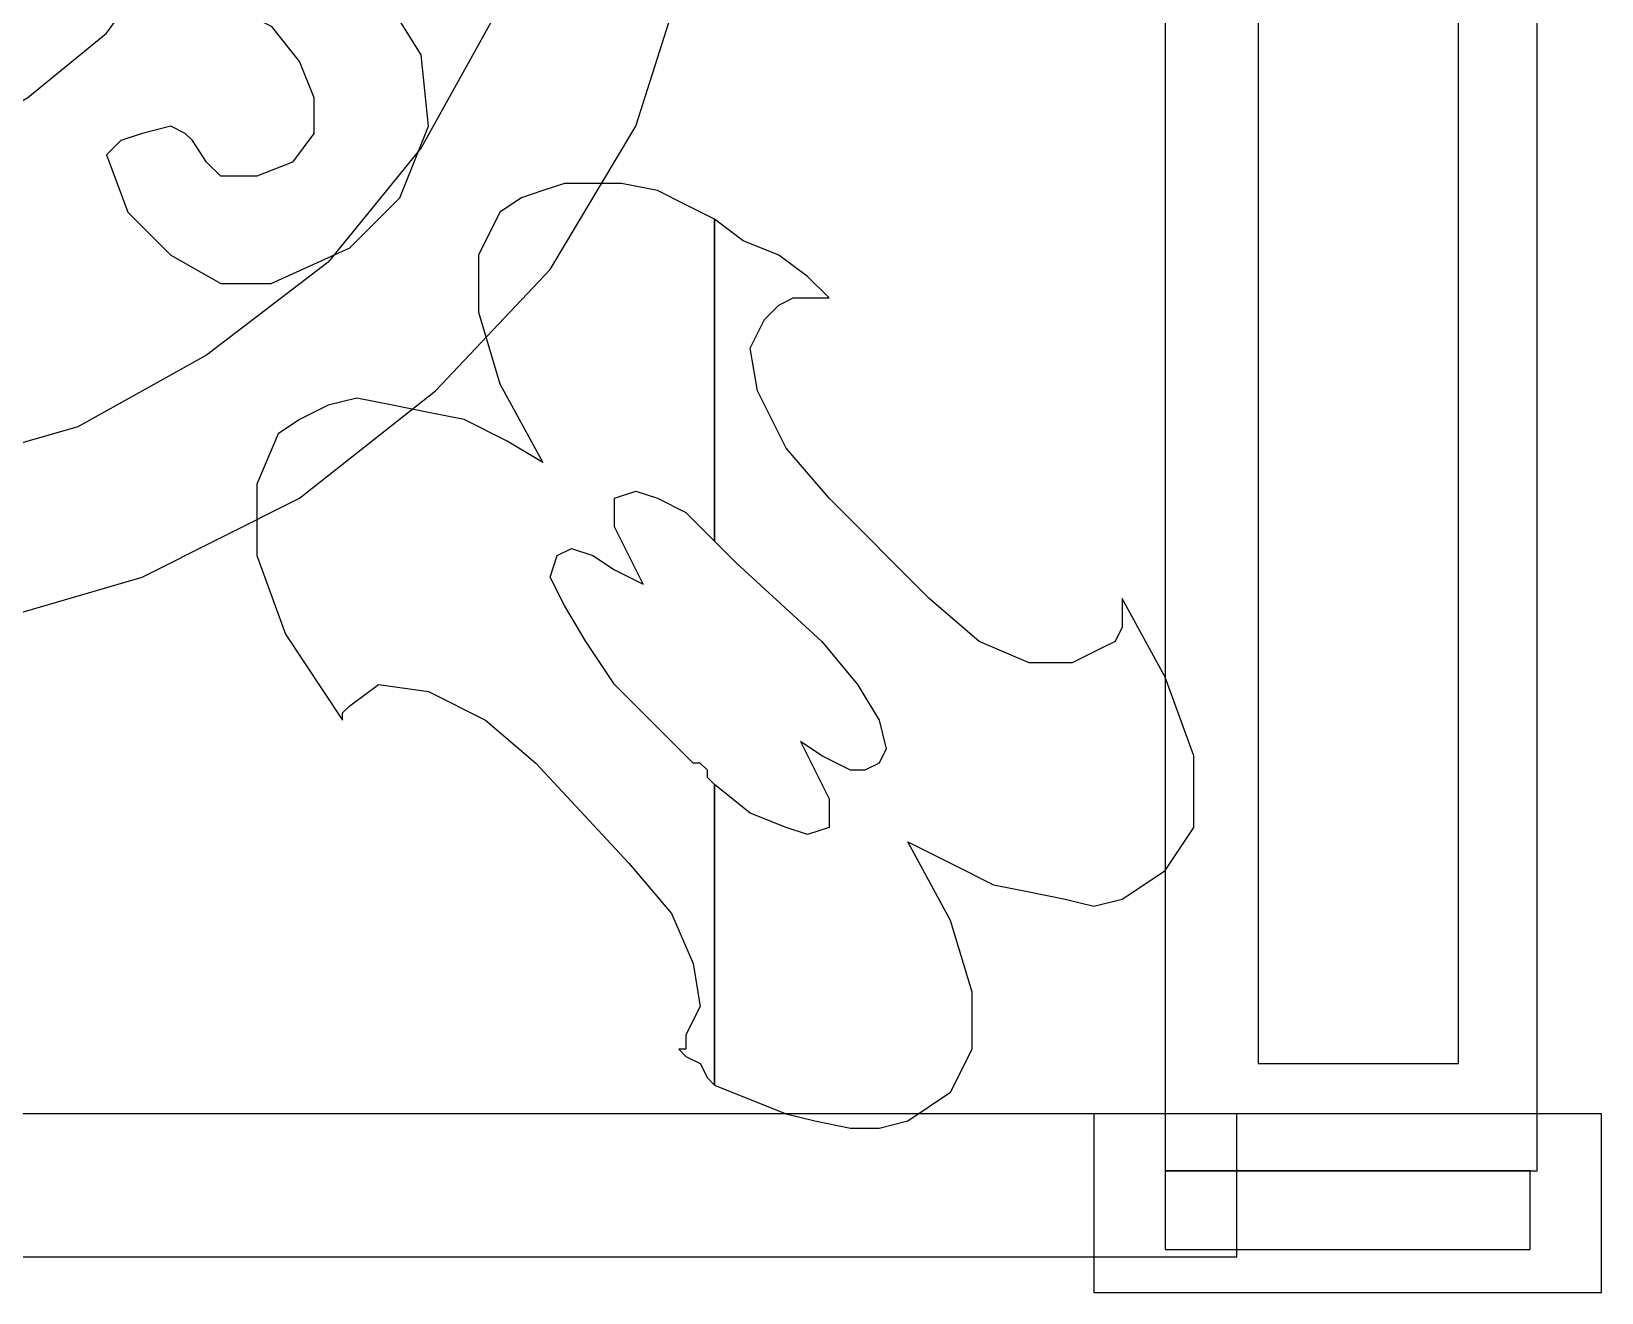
# Model space of a CAD drawing. Header units: centimetres. Extents: x -68 to 49, y -36 to 8.
# Drawn here: x 33.15 to 49.3, y -35.83 to -22.86 of the extents above; entities that cross this region are included whole.
import ezdxf

# ---------------------------------------------------------------- set-up
doc = ezdxf.new("R2010")
doc.units = ezdxf.units.CM
doc.header["$MEASUREMENT"] = 0
doc.layers.add('layer 1', color=7, linetype='Continuous')

msp = doc.modelspace()

# ---------------------------------------------------------------- linework, layer by layer
at = {"layer": 'layer 1', "color": 98}
for points, knots in [([(44.81139, 3.4612), (44.81139, 3.4612), (48.63791, 3.4612), (48.63791, 3.4612), (48.63791, 3.4612), (48.63791, 3.4612), (48.63791, -34.58325), (48.63791, -34.58325), (48.63791, -34.58325), (48.63791, -34.58325), (44.81139, -34.58325), (44.81139, -34.58325), (44.81139, -34.58325), (44.81139, -34.58325), (44.81139, 3.4612), (44.81139, 3.4612)], [0, 0, 0, 0, 0.25, 0.25, 0.25, 0.25, 0.5, 0.5, 0.5, 0.5, 0.75, 0.75, 0.75, 0.75, 1, 1, 1, 1]), ([(29.94683, -3.23521), (29.94683, -3.23521), (30.60911, -3.23521), (30.60911, -3.23521), (30.60911, -3.23521), (30.60911, -3.23521), (32.52237, -3.38239), (32.52237, -3.38239), (32.52237, -3.38239), (32.52237, -3.38239), (34.28846, -3.89749), (34.28846, -3.89749), (34.28846, -3.89749), (34.28846, -3.89749), (35.90737, -4.78054), (35.90737, -4.78054), (35.90737, -4.78054), (35.90737, -4.78054), (37.30552, -5.81076), (37.30552, -5.81076), (37.30552, -5.81076), (37.30552, -5.81076), (38.48291, -7.13532), (38.48291, -7.13532), (38.48291, -7.13532), (38.48291, -7.13532), (39.36596, -8.60706), (39.36596, -8.60706), (39.36596, -8.60706), (39.36596, -8.60706), (39.88107, -10.22597), (39.88107, -10.22597), (39.88107, -10.22597), (39.88107, -10.22597), (40.10183, -11.99206), (40.10183, -11.99206), (40.10183, -11.99206), (40.10183, -11.99206), (40.10183, -20.52814), (40.10183, -20.52814), (40.10183, -20.52814), (40.10183, -20.52814), (39.88107, -22.22064), (39.88107, -22.22064), (39.88107, -22.22064), (39.88107, -22.22064), (39.36596, -23.83956), (39.36596, -23.83956), (39.36596, -23.83956), (39.36596, -23.83956), (38.48291, -25.31129), (38.48291, -25.31129), (38.48291, -25.31129), (38.48291, -25.31129), (37.30552, -26.56227), (37.30552, -26.56227), (37.30552, -26.56227), (37.30552, -26.56227), (35.90737, -27.66608), (35.90737, -27.66608), (35.90737, -27.66608), (35.90737, -27.66608), (34.28846, -28.47553), (34.28846, -28.47553), (34.28846, -28.47553), (34.28846, -28.47553), (32.52237, -28.99064), (32.52237, -28.99064), (32.52237, -28.99064), (32.52237, -28.99064), (30.60911, -29.13781), (30.60911, -29.13781), (30.60911, -29.13781), (30.60911, -29.13781), (29.94683, -29.13781), (29.94683, -29.13781), (29.94683, -29.13781), (29.94683, -29.13781), (29.94683, -27.5189), (29.94683, -27.5189), (29.94683, -27.5189), (29.94683, -27.5189), (30.46194, -27.5189), (30.46194, -27.5189), (30.46194, -27.5189), (30.46194, -27.5189), (32.08085, -27.37173), (32.08085, -27.37173), (32.08085, -27.37173), (32.08085, -27.37173), (33.62618, -26.93021), (33.62618, -26.93021), (33.62618, -26.93021), (33.62618, -26.93021), (34.95074, -26.19434), (34.95074, -26.19434), (34.95074, -26.19434), (34.95074, -26.19434), (36.20172, -25.23771), (36.20172, -25.23771), (36.20172, -25.23771), (36.20172, -25.23771), (37.15835, -24.06032), (37.15835, -24.06032), (37.15835, -24.06032), (37.15835, -24.06032), (37.89422, -22.73575), (37.89422, -22.73575), (37.89422, -22.73575), (37.89422, -22.73575), (38.40933, -21.3376), (38.40933, -21.3376), (38.40933, -21.3376), (38.40933, -21.3376), (38.5565, -19.79227), (38.5565, -19.79227), (38.5565, -19.79227), (38.5565, -19.79227), (38.5565, -12.43358), (38.5565, -12.43358), (38.5565, -12.43358), (38.5565, -12.43358), (38.40933, -10.88825), (38.40933, -10.88825), (38.40933, -10.88825), (38.40933, -10.88825), (37.89422, -9.4901), (37.89422, -9.4901), (37.89422, -9.4901), (37.89422, -9.4901), (37.15835, -8.16554), (37.15835, -8.16554), (37.15835, -8.16554), (37.15835, -8.16554), (36.20172, -6.98815), (36.20172, -6.98815), (36.20172, -6.98815), (36.20172, -6.98815), (34.95074, -6.03152), (34.95074, -6.03152), (34.95074, -6.03152), (34.95074, -6.03152), (33.62618, -5.29565), (33.62618, -5.29565), (33.62618, -5.29565), (33.62618, -5.29565), (32.08085, -4.85413), (32.08085, -4.85413), (32.08085, -4.85413), (32.08085, -4.85413), (30.46194, -4.70695), (30.46194, -4.70695), (30.46194, -4.70695), (30.46194, -4.70695), (29.94683, -4.70695), (29.94683, -4.70695), (29.94683, -4.70695), (29.94683, -4.70695), (29.94683, -3.23521), (29.94683, -3.23521)], [0, 0, 0, 0, 0.025, 0.025, 0.025, 0.025, 0.05, 0.05, 0.05, 0.05, 0.075, 0.075, 0.075, 0.075, 0.1, 0.1, 0.1, 0.1, 0.125, 0.125, 0.125, 0.125, 0.15, 0.15, 0.15, 0.15, 0.175, 0.175, 0.175, 0.175, 0.2, 0.2, 0.2, 0.2, 0.225, 0.225, 0.225, 0.225, 0.25, 0.25, 0.25, 0.25, 0.275, 0.275, 0.275, 0.275, 0.3, 0.3, 0.3, 0.3, 0.325, 0.325, 0.325, 0.325, 0.35, 0.35, 0.35, 0.35, 0.375, 0.375, 0.375, 0.375, 0.4, 0.4, 0.4, 0.4, 0.425, 0.425, 0.425, 0.425, 0.45, 0.45, 0.45, 0.45, 0.475, 0.475, 0.475, 0.475, 0.5, 0.5, 0.5, 0.5, 0.525, 0.525, 0.525, 0.525, 0.55, 0.55, 0.55, 0.55, 0.575, 0.575, 0.575, 0.575, 0.6, 0.6, 0.6, 0.6, 0.625, 0.625, 0.625, 0.625, 0.65, 0.65, 0.65, 0.65, 0.675, 0.675, 0.675, 0.675, 0.7, 0.7, 0.7, 0.7, 0.725, 0.725, 0.725, 0.725, 0.75, 0.75, 0.75, 0.75, 0.775, 0.775, 0.775, 0.775, 0.8, 0.8, 0.8, 0.8, 0.825, 0.825, 0.825, 0.825, 0.85, 0.85, 0.85, 0.85, 0.875, 0.875, 0.875, 0.875, 0.9, 0.9, 0.9, 0.9, 0.925, 0.925, 0.925, 0.925, 0.95, 0.95, 0.95, 0.95, 0.975, 0.975, 0.975, 0.975, 1, 1, 1, 1]), ([(29.94683, -7.7976), (29.94683, -7.7976), (30.16759, -7.7976), (30.16759, -7.7976), (30.16759, -7.7976), (30.16759, -7.7976), (31.27139, -7.94478), (31.27139, -7.94478), (31.27139, -7.94478), (31.27139, -7.94478), (32.22802, -8.23912), (32.22802, -8.23912), (32.22802, -8.23912), (32.22802, -8.23912), (33.11107, -8.75423), (33.11107, -8.75423), (33.11107, -8.75423), (33.11107, -8.75423), (33.92052, -9.41652), (33.92052, -9.41652), (33.92052, -9.41652), (33.92052, -9.41652), (34.50922, -10.22597), (34.50922, -10.22597), (34.50922, -10.22597), (34.50922, -10.22597), (35.02433, -11.1826), (35.02433, -11.1826), (35.02433, -11.1826), (35.02433, -11.1826), (35.31867, -12.21282), (35.31867, -12.21282), (35.31867, -12.21282), (35.31867, -12.21282), (35.39226, -13.31662), (35.39226, -13.31662), (35.39226, -13.31662), (35.39226, -13.31662), (35.39226, -18.90923), (35.39226, -18.90923), (35.39226, -18.90923), (35.39226, -18.90923), (35.31867, -20.01303), (35.31867, -20.01303), (35.31867, -20.01303), (35.31867, -20.01303), (35.02433, -21.11684), (35.02433, -21.11684), (35.02433, -21.11684), (35.02433, -21.11684), (34.50922, -22.07347), (34.50922, -22.07347), (34.50922, -22.07347), (34.50922, -22.07347), (33.92052, -22.88293), (33.92052, -22.88293), (33.92052, -22.88293), (33.92052, -22.88293), (33.11107, -23.54521), (33.11107, -23.54521), (33.11107, -23.54521), (33.11107, -23.54521), (32.22802, -24.06032), (32.22802, -24.06032), (32.22802, -24.06032), (32.22802, -24.06032), (31.27139, -24.35466), (31.27139, -24.35466), (31.27139, -24.35466), (31.27139, -24.35466), (30.16759, -24.50184), (30.16759, -24.50184), (30.16759, -24.50184), (30.16759, -24.50184), (29.94683, -24.50184), (29.94683, -24.50184), (29.94683, -24.50184), (29.94683, -24.50184), (29.94683, -22.88293), (29.94683, -22.88293), (29.94683, -22.88293), (29.94683, -22.88293), (30.16759, -22.88293), (30.16759, -22.88293), (30.16759, -22.88293), (30.16759, -22.88293), (30.97705, -22.80934), (30.97705, -22.80934), (30.97705, -22.80934), (30.97705, -22.80934), (31.71291, -22.51499), (31.71291, -22.51499), (31.71291, -22.51499), (31.71291, -22.51499), (32.3752, -22.07347), (32.3752, -22.07347), (32.3752, -22.07347), (32.3752, -22.07347), (32.89031, -21.55836), (32.89031, -21.55836), (32.89031, -21.55836), (32.89031, -21.55836), (33.33183, -20.89608), (33.33183, -20.89608), (33.33183, -20.89608), (33.33183, -20.89608), (33.69976, -20.08662), (33.69976, -20.08662), (33.69976, -20.08662), (33.69976, -20.08662), (33.92052, -19.20358), (33.92052, -19.20358), (33.92052, -19.20358), (33.92052, -19.20358), (33.99411, -18.32053), (33.99411, -18.32053), (33.99411, -18.32053), (33.99411, -18.32053), (33.99411, -13.90532), (33.99411, -13.90532), (33.99411, -13.90532), (33.99411, -13.90532), (33.92052, -13.02228), (33.92052, -13.02228), (33.92052, -13.02228), (33.92052, -13.02228), (33.69976, -12.13923), (33.69976, -12.13923), (33.69976, -12.13923), (33.69976, -12.13923), (33.33183, -11.32978), (33.33183, -11.32978), (33.33183, -11.32978), (33.33183, -11.32978), (32.89031, -10.66749), (32.89031, -10.66749), (32.89031, -10.66749), (32.89031, -10.66749), (32.3752, -10.0788), (32.3752, -10.0788), (32.3752, -10.0788), (32.3752, -10.0788), (31.71291, -9.63728), (31.71291, -9.63728), (31.71291, -9.63728), (31.71291, -9.63728), (30.97705, -9.34293), (30.97705, -9.34293), (30.97705, -9.34293), (30.97705, -9.34293), (30.16759, -9.26934), (30.16759, -9.26934), (30.16759, -9.26934), (30.16759, -9.26934), (29.94683, -9.26934), (29.94683, -9.26934), (29.94683, -9.26934), (29.94683, -9.26934), (29.94683, -7.7976), (29.94683, -7.7976)], [0, 0, 0, 0, 0.025, 0.025, 0.025, 0.025, 0.05, 0.05, 0.05, 0.05, 0.075, 0.075, 0.075, 0.075, 0.1, 0.1, 0.1, 0.1, 0.125, 0.125, 0.125, 0.125, 0.15, 0.15, 0.15, 0.15, 0.175, 0.175, 0.175, 0.175, 0.2, 0.2, 0.2, 0.2, 0.225, 0.225, 0.225, 0.225, 0.25, 0.25, 0.25, 0.25, 0.275, 0.275, 0.275, 0.275, 0.3, 0.3, 0.3, 0.3, 0.325, 0.325, 0.325, 0.325, 0.35, 0.35, 0.35, 0.35, 0.375, 0.375, 0.375, 0.375, 0.4, 0.4, 0.4, 0.4, 0.425, 0.425, 0.425, 0.425, 0.45, 0.45, 0.45, 0.45, 0.475, 0.475, 0.475, 0.475, 0.5, 0.5, 0.5, 0.5, 0.525, 0.525, 0.525, 0.525, 0.55, 0.55, 0.55, 0.55, 0.575, 0.575, 0.575, 0.575, 0.6, 0.6, 0.6, 0.6, 0.625, 0.625, 0.625, 0.625, 0.65, 0.65, 0.65, 0.65, 0.675, 0.675, 0.675, 0.675, 0.7, 0.7, 0.7, 0.7, 0.725, 0.725, 0.725, 0.725, 0.75, 0.75, 0.75, 0.75, 0.775, 0.775, 0.775, 0.775, 0.8, 0.8, 0.8, 0.8, 0.825, 0.825, 0.825, 0.825, 0.85, 0.85, 0.85, 0.85, 0.875, 0.875, 0.875, 0.875, 0.9, 0.9, 0.9, 0.9, 0.925, 0.925, 0.925, 0.925, 0.95, 0.95, 0.95, 0.95, 0.975, 0.975, 0.975, 0.975, 1, 1, 1, 1]), ([(37.15835, -23.10369), (37.15835, -23.10369), (37.23194, -23.83956), (37.23194, -23.83956), (37.23194, -23.83956), (37.23194, -23.83956), (36.93759, -24.57542), (36.93759, -24.57542), (36.93759, -24.57542), (36.93759, -24.57542), (36.42248, -25.09053), (36.42248, -25.09053), (36.42248, -25.09053), (36.42248, -25.09053), (35.61302, -25.45847), (35.61302, -25.45847), (35.61302, -25.45847), (35.61302, -25.45847), (35.09791, -25.45847), (35.09791, -25.45847), (35.09791, -25.45847), (35.09791, -25.45847), (34.58281, -25.16412), (34.58281, -25.16412), (34.58281, -25.16412), (34.58281, -25.16412), (34.14128, -24.7226), (34.14128, -24.7226), (34.14128, -24.7226), (34.14128, -24.7226), (33.92052, -24.1339), (33.92052, -24.1339), (33.92052, -24.1339), (33.92052, -24.1339), (34.0677, -23.98673), (34.0677, -23.98673), (34.0677, -23.98673), (34.0677, -23.98673), (34.28846, -23.91314), (34.28846, -23.91314), (34.28846, -23.91314), (34.28846, -23.91314), (34.58281, -23.83956), (34.58281, -23.83956), (34.58281, -23.83956), (34.58281, -23.83956), (34.72998, -23.91314), (34.72998, -23.91314), (34.72998, -23.91314), (34.72998, -23.91314), (34.80357, -23.98673), (34.80357, -23.98673), (34.80357, -23.98673), (34.80357, -23.98673), (34.95074, -24.20749), (34.95074, -24.20749), (34.95074, -24.20749), (34.95074, -24.20749), (35.09791, -24.35466), (35.09791, -24.35466), (35.09791, -24.35466), (35.09791, -24.35466), (35.46585, -24.35466), (35.46585, -24.35466), (35.46585, -24.35466), (35.46585, -24.35466), (35.83378, -24.20749), (35.83378, -24.20749), (35.83378, -24.20749), (35.83378, -24.20749), (36.05454, -23.91314), (36.05454, -23.91314), (36.05454, -23.91314), (36.05454, -23.91314), (36.05454, -23.54521), (36.05454, -23.54521), (36.05454, -23.54521), (36.05454, -23.54521), (35.90737, -23.17727), (35.90737, -23.17727), (35.90737, -23.17727), (35.90737, -23.17727), (35.61302, -22.80934), (35.61302, -22.80934), (35.61302, -22.80934), (35.61302, -22.80934), (35.1715, -22.58858), (35.1715, -22.58858), (35.1715, -22.58858), (35.1715, -22.58858), (34.58281, -22.51499), (34.58281, -22.51499), (34.58281, -22.51499), (34.58281, -22.51499), (33.92052, -22.73575), (33.92052, -22.73575), (33.92052, -22.73575), (33.92052, -22.73575), (33.40541, -21.48477), (33.40541, -21.48477), (33.40541, -21.48477), (33.40541, -21.48477), (33.99411, -21.48477), (33.99411, -21.48477), (33.99411, -21.48477), (33.99411, -21.48477), (34.58281, -21.41119), (34.58281, -21.41119), (34.58281, -21.41119), (34.58281, -21.41119), (35.09791, -21.48477), (35.09791, -21.48477), (35.09791, -21.48477), (35.09791, -21.48477), (35.53944, -21.55836), (35.53944, -21.55836), (35.53944, -21.55836), (35.53944, -21.55836), (35.98096, -21.70553), (35.98096, -21.70553), (35.98096, -21.70553), (35.98096, -21.70553), (36.34889, -21.99988), (36.34889, -21.99988), (36.34889, -21.99988), (36.34889, -21.99988), (36.79041, -22.51499), (36.79041, -22.51499), (36.79041, -22.51499), (36.79041, -22.51499), (37.15835, -23.10369), (37.15835, -23.10369)], [0, 0, 0, 0, 0.03030303, 0.03030303, 0.03030303, 0.03030303, 0.06060606, 0.06060606, 0.06060606, 0.06060606, 0.09090909, 0.09090909, 0.09090909, 0.09090909, 0.12121212, 0.12121212, 0.12121212, 0.12121212, 0.15151515, 0.15151515, 0.15151515, 0.15151515, 0.18181818, 0.18181818, 0.18181818, 0.18181818, 0.21212121, 0.21212121, 0.21212121, 0.21212121, 0.24242424, 0.24242424, 0.24242424, 0.24242424, 0.27272727, 0.27272727, 0.27272727, 0.27272727, 0.3030303, 0.3030303, 0.3030303, 0.3030303, 0.33333333, 0.33333333, 0.33333333, 0.33333333, 0.36363636, 0.36363636, 0.36363636, 0.36363636, 0.39393939, 0.39393939, 0.39393939, 0.39393939, 0.42424242, 0.42424242, 0.42424242, 0.42424242, 0.45454545, 0.45454545, 0.45454545, 0.45454545, 0.48484848, 0.48484848, 0.48484848, 0.48484848, 0.51515152, 0.51515152, 0.51515152, 0.51515152, 0.54545455, 0.54545455, 0.54545455, 0.54545455, 0.57575758, 0.57575758, 0.57575758, 0.57575758, 0.60606061, 0.60606061, 0.60606061, 0.60606061, 0.63636364, 0.63636364, 0.63636364, 0.63636364, 0.66666667, 0.66666667, 0.66666667, 0.66666667, 0.6969697, 0.6969697, 0.6969697, 0.6969697, 0.72727273, 0.72727273, 0.72727273, 0.72727273, 0.75757576, 0.75757576, 0.75757576, 0.75757576, 0.78787879, 0.78787879, 0.78787879, 0.78787879, 0.81818182, 0.81818182, 0.81818182, 0.81818182, 0.84848485, 0.84848485, 0.84848485, 0.84848485, 0.87878788, 0.87878788, 0.87878788, 0.87878788, 0.90909091, 0.90909091, 0.90909091, 0.90909091, 0.93939394, 0.93939394, 0.93939394, 0.93939394, 0.96969697, 0.96969697, 0.96969697, 0.96969697, 1, 1, 1, 1]), ([(36.34889, -29.94727), (36.34889, -29.94727), (35.7602, -29.06423), (35.7602, -29.06423), (35.7602, -29.06423), (35.7602, -29.06423), (35.46585, -28.25477), (35.46585, -28.25477), (35.46585, -28.25477), (35.46585, -28.25477), (35.46585, -27.5189), (35.46585, -27.5189), (35.46585, -27.5189), (35.46585, -27.5189), (35.68661, -27.00379), (35.68661, -27.00379), (35.68661, -27.00379), (35.68661, -27.00379), (35.68661, -27.00379), (35.68661, -27.00379), (35.68661, -27.00379), (35.68661, -27.00379), (35.90737, -26.85662), (35.90737, -26.85662), (35.90737, -26.85662), (35.90737, -26.85662), (36.20172, -26.70945), (36.20172, -26.70945), (36.20172, -26.70945), (36.20172, -26.70945), (36.49607, -26.63586), (36.49607, -26.63586), (36.49607, -26.63586), (36.49607, -26.63586), (36.864, -26.70945), (36.864, -26.70945), (36.864, -26.70945), (36.864, -26.70945), (37.23194, -26.78303), (37.23194, -26.78303), (37.23194, -26.78303), (37.23194, -26.78303), (37.59987, -26.85662), (37.59987, -26.85662), (37.59987, -26.85662), (37.59987, -26.85662), (38.04139, -27.07738), (38.04139, -27.07738), (38.04139, -27.07738), (38.04139, -27.07738), (38.40933, -27.29814), (38.40933, -27.29814), (38.40933, -27.29814), (38.40933, -27.29814), (37.9678, -26.48869), (37.9678, -26.48869), (37.9678, -26.48869), (37.9678, -26.48869), (37.74704, -25.75282), (37.74704, -25.75282), (37.74704, -25.75282), (37.74704, -25.75282), (37.74704, -25.16412), (37.74704, -25.16412), (37.74704, -25.16412), (37.74704, -25.16412), (37.9678, -24.7226), (37.9678, -24.7226), (37.9678, -24.7226), (37.9678, -24.7226), (37.9678, -24.7226), (37.9678, -24.7226), (37.9678, -24.7226), (37.9678, -24.7226), (38.18857, -24.57542), (38.18857, -24.57542), (38.18857, -24.57542), (38.18857, -24.57542), (38.40933, -24.50184), (38.40933, -24.50184), (38.40933, -24.50184), (38.40933, -24.50184), (38.63009, -24.42825), (38.63009, -24.42825), (38.63009, -24.42825), (38.63009, -24.42825), (38.92443, -24.42825), (38.92443, -24.42825), (38.92443, -24.42825), (38.92443, -24.42825), (39.21878, -24.42825), (39.21878, -24.42825), (39.21878, -24.42825), (39.21878, -24.42825), (39.58672, -24.50184), (39.58672, -24.50184), (39.58672, -24.50184), (39.58672, -24.50184), (39.88107, -24.64901), (39.88107, -24.64901), (39.88107, -24.64901), (39.88107, -24.64901), (40.17541, -24.79619), (40.17541, -24.79619), (40.17541, -24.79619), (40.17541, -24.79619), (40.17541, -28.1076), (40.17541, -28.1076), (40.17541, -28.1076), (40.17541, -28.1076), (39.88107, -27.81325), (39.88107, -27.81325), (39.88107, -27.81325), (39.88107, -27.81325), (39.58672, -27.66608), (39.58672, -27.66608), (39.58672, -27.66608), (39.58672, -27.66608), (39.36596, -27.59249), (39.36596, -27.59249), (39.36596, -27.59249), (39.36596, -27.59249), (39.1452, -27.66608), (39.1452, -27.66608), (39.1452, -27.66608), (39.1452, -27.66608), (39.1452, -27.66608), (39.1452, -27.66608), (39.1452, -27.66608), (39.1452, -27.66608), (39.1452, -27.73966), (39.1452, -27.73966), (39.1452, -27.73966), (39.1452, -27.73966), (39.1452, -27.96042), (39.1452, -27.96042), (39.1452, -27.96042), (39.1452, -27.96042), (39.29237, -28.25477), (39.29237, -28.25477), (39.29237, -28.25477), (39.29237, -28.25477), (39.43954, -28.54912), (39.43954, -28.54912), (39.43954, -28.54912), (39.43954, -28.54912), (39.1452, -28.40195), (39.1452, -28.40195), (39.1452, -28.40195), (39.1452, -28.40195), (38.92443, -28.25477), (38.92443, -28.25477), (38.92443, -28.25477), (38.92443, -28.25477), (38.70367, -28.18118), (38.70367, -28.18118), (38.70367, -28.18118), (38.70367, -28.18118), (38.5565, -28.25477), (38.5565, -28.25477), (38.5565, -28.25477), (38.5565, -28.25477), (38.5565, -28.25477), (38.5565, -28.25477), (38.5565, -28.25477), (38.5565, -28.25477), (38.48291, -28.47553), (38.48291, -28.47553), (38.48291, -28.47553), (38.48291, -28.47553), (38.63009, -28.76988), (38.63009, -28.76988), (38.63009, -28.76988), (38.63009, -28.76988), (38.85085, -29.13781), (38.85085, -29.13781), (38.85085, -29.13781), (38.85085, -29.13781), (39.1452, -29.57934), (39.1452, -29.57934), (39.1452, -29.57934), (39.1452, -29.57934), (39.95465, -30.38879), (39.95465, -30.38879), (39.95465, -30.38879), (39.95465, -30.38879), (40.02824, -30.38879), (40.02824, -30.38879), (40.02824, -30.38879), (40.02824, -30.38879), (40.10183, -30.46238), (40.10183, -30.46238), (40.10183, -30.46238), (40.10183, -30.46238), (40.10183, -30.53597), (40.10183, -30.53597), (40.10183, -30.53597), (40.10183, -30.53597), (40.17541, -30.60955), (40.17541, -30.60955), (40.17541, -30.60955), (40.17541, -30.60955), (40.17541, -33.70021), (40.17541, -33.70021), (40.17541, -33.70021), (40.17541, -33.70021), (40.10183, -33.62662), (40.10183, -33.62662), (40.10183, -33.62662), (40.10183, -33.62662), (40.02824, -33.47944), (40.02824, -33.47944), (40.02824, -33.47944), (40.02824, -33.47944), (39.88107, -33.40586), (39.88107, -33.40586), (39.88107, -33.40586), (39.88107, -33.40586), (39.80748, -33.33227), (39.80748, -33.33227), (39.80748, -33.33227), (39.80748, -33.33227), (39.80748, -33.33227), (39.80748, -33.33227), (39.80748, -33.33227), (39.80748, -33.33227), (39.88107, -33.33227), (39.88107, -33.33227), (39.88107, -33.33227), (39.88107, -33.33227), (39.88107, -33.25868), (39.88107, -33.25868), (39.88107, -33.25868), (39.88107, -33.25868), (39.88107, -33.1851), (39.88107, -33.1851), (39.88107, -33.1851), (39.88107, -33.1851), (39.88107, -33.1851), (39.88107, -33.1851), (39.88107, -33.1851), (39.88107, -33.1851), (40.02824, -32.89075), (40.02824, -32.89075), (40.02824, -32.89075), (40.02824, -32.89075), (39.95465, -32.44923), (39.95465, -32.44923), (39.95465, -32.44923), (39.95465, -32.44923), (39.73389, -31.93412), (39.73389, -31.93412), (39.73389, -31.93412), (39.73389, -31.93412), (39.29237, -31.41901), (39.29237, -31.41901), (39.29237, -31.41901), (39.29237, -31.41901), (38.33574, -30.38879), (38.33574, -30.38879), (38.33574, -30.38879), (38.33574, -30.38879), (37.82063, -29.94727), (37.82063, -29.94727), (37.82063, -29.94727), (37.82063, -29.94727), (37.23194, -29.65292), (37.23194, -29.65292), (37.23194, -29.65292), (37.23194, -29.65292), (36.71683, -29.57934), (36.71683, -29.57934), (36.71683, -29.57934), (36.71683, -29.57934), (36.42248, -29.8001), (36.42248, -29.8001), (36.42248, -29.8001), (36.42248, -29.8001), (36.42248, -29.8001), (36.42248, -29.8001), (36.42248, -29.8001), (36.42248, -29.8001), (36.42248, -29.8001), (36.42248, -29.8001), (36.42248, -29.8001), (36.42248, -29.8001), (36.42248, -29.8001), (36.42248, -29.8001), (36.42248, -29.8001), (36.42248, -29.8001), (36.34889, -29.87368), (36.34889, -29.87368), (36.34889, -29.87368), (36.34889, -29.87368), (36.34889, -29.94727), (36.34889, -29.94727)], [0, 0, 0, 0, 0.01351351, 0.01351351, 0.01351351, 0.01351351, 0.02702703, 0.02702703, 0.02702703, 0.02702703, 0.04054054, 0.04054054, 0.04054054, 0.04054054, 0.05405405, 0.05405405, 0.05405405, 0.05405405, 0.06756757, 0.06756757, 0.06756757, 0.06756757, 0.08108108, 0.08108108, 0.08108108, 0.08108108, 0.09459459, 0.09459459, 0.09459459, 0.09459459, 0.10810811, 0.10810811, 0.10810811, 0.10810811, 0.12162162, 0.12162162, 0.12162162, 0.12162162, 0.13513514, 0.13513514, 0.13513514, 0.13513514, 0.14864865, 0.14864865, 0.14864865, 0.14864865, 0.16216216, 0.16216216, 0.16216216, 0.16216216, 0.17567568, 0.17567568, 0.17567568, 0.17567568, 0.18918919, 0.18918919, 0.18918919, 0.18918919, 0.2027027, 0.2027027, 0.2027027, 0.2027027, 0.21621622, 0.21621622, 0.21621622, 0.21621622, 0.22972973, 0.22972973, 0.22972973, 0.22972973, 0.24324324, 0.24324324, 0.24324324, 0.24324324, 0.25675676, 0.25675676, 0.25675676, 0.25675676, 0.27027027, 0.27027027, 0.27027027, 0.27027027, 0.28378378, 0.28378378, 0.28378378, 0.28378378, 0.2972973, 0.2972973, 0.2972973, 0.2972973, 0.31081081, 0.31081081, 0.31081081, 0.31081081, 0.32432432, 0.32432432, 0.32432432, 0.32432432, 0.33783784, 0.33783784, 0.33783784, 0.33783784, 0.35135135, 0.35135135, 0.35135135, 0.35135135, 0.36486486, 0.36486486, 0.36486486, 0.36486486, 0.37837838, 0.37837838, 0.37837838, 0.37837838, 0.39189189, 0.39189189, 0.39189189, 0.39189189, 0.40540541, 0.40540541, 0.40540541, 0.40540541, 0.41891892, 0.41891892, 0.41891892, 0.41891892, 0.43243243, 0.43243243, 0.43243243, 0.43243243, 0.44594595, 0.44594595, 0.44594595, 0.44594595, 0.45945946, 0.45945946, 0.45945946, 0.45945946, 0.47297297, 0.47297297, 0.47297297, 0.47297297, 0.48648649, 0.48648649, 0.48648649, 0.48648649, 0.5, 0.5, 0.5, 0.5, 0.51351351, 0.51351351, 0.51351351, 0.51351351, 0.52702703, 0.52702703, 0.52702703, 0.52702703, 0.54054054, 0.54054054, 0.54054054, 0.54054054, 0.55405405, 0.55405405, 0.55405405, 0.55405405, 0.56756757, 0.56756757, 0.56756757, 0.56756757, 0.58108108, 0.58108108, 0.58108108, 0.58108108, 0.59459459, 0.59459459, 0.59459459, 0.59459459, 0.60810811, 0.60810811, 0.60810811, 0.60810811, 0.62162162, 0.62162162, 0.62162162, 0.62162162, 0.63513514, 0.63513514, 0.63513514, 0.63513514, 0.64864865, 0.64864865, 0.64864865, 0.64864865, 0.66216216, 0.66216216, 0.66216216, 0.66216216, 0.67567568, 0.67567568, 0.67567568, 0.67567568, 0.68918919, 0.68918919, 0.68918919, 0.68918919, 0.7027027, 0.7027027, 0.7027027, 0.7027027, 0.71621622, 0.71621622, 0.71621622, 0.71621622, 0.72972973, 0.72972973, 0.72972973, 0.72972973, 0.74324324, 0.74324324, 0.74324324, 0.74324324, 0.75675676, 0.75675676, 0.75675676, 0.75675676, 0.77027027, 0.77027027, 0.77027027, 0.77027027, 0.78378378, 0.78378378, 0.78378378, 0.78378378, 0.7972973, 0.7972973, 0.7972973, 0.7972973, 0.81081081, 0.81081081, 0.81081081, 0.81081081, 0.82432432, 0.82432432, 0.82432432, 0.82432432, 0.83783784, 0.83783784, 0.83783784, 0.83783784, 0.85135135, 0.85135135, 0.85135135, 0.85135135, 0.86486486, 0.86486486, 0.86486486, 0.86486486, 0.87837838, 0.87837838, 0.87837838, 0.87837838, 0.89189189, 0.89189189, 0.89189189, 0.89189189, 0.90540541, 0.90540541, 0.90540541, 0.90540541, 0.91891892, 0.91891892, 0.91891892, 0.91891892, 0.93243243, 0.93243243, 0.93243243, 0.93243243, 0.94594595, 0.94594595, 0.94594595, 0.94594595, 0.95945946, 0.95945946, 0.95945946, 0.95945946, 0.97297297, 0.97297297, 0.97297297, 0.97297297, 0.98648649, 0.98648649, 0.98648649, 0.98648649, 1, 1, 1, 1]), ([(40.17541, -24.79619), (40.17541, -24.79619), (40.46976, -25.01695), (40.46976, -25.01695), (40.46976, -25.01695), (40.46976, -25.01695), (40.8377, -25.16412), (40.8377, -25.16412), (40.8377, -25.16412), (40.8377, -25.16412), (41.13204, -25.38488), (41.13204, -25.38488), (41.13204, -25.38488), (41.13204, -25.38488), (41.3528, -25.60564), (41.3528, -25.60564), (41.3528, -25.60564), (41.3528, -25.60564), (41.20563, -25.60564), (41.20563, -25.60564), (41.20563, -25.60564), (41.20563, -25.60564), (40.98487, -25.60564), (40.98487, -25.60564), (40.98487, -25.60564), (40.98487, -25.60564), (40.8377, -25.67923), (40.8377, -25.67923), (40.8377, -25.67923), (40.8377, -25.67923), (40.69052, -25.8264), (40.69052, -25.8264), (40.69052, -25.8264), (40.69052, -25.8264), (40.69052, -25.8264), (40.69052, -25.8264), (40.69052, -25.8264), (40.69052, -25.8264), (40.54335, -26.12075), (40.54335, -26.12075), (40.54335, -26.12075), (40.54335, -26.12075), (40.61693, -26.56227), (40.61693, -26.56227), (40.61693, -26.56227), (40.61693, -26.56227), (40.91128, -27.15097), (40.91128, -27.15097), (40.91128, -27.15097), (40.91128, -27.15097), (41.3528, -27.66608), (41.3528, -27.66608), (41.3528, -27.66608), (41.3528, -27.66608), (42.38302, -28.69629), (42.38302, -28.69629), (42.38302, -28.69629), (42.38302, -28.69629), (42.89813, -29.13781), (42.89813, -29.13781), (42.89813, -29.13781), (42.89813, -29.13781), (43.41324, -29.35858), (43.41324, -29.35858), (43.41324, -29.35858), (43.41324, -29.35858), (43.85476, -29.35858), (43.85476, -29.35858), (43.85476, -29.35858), (43.85476, -29.35858), (44.14911, -29.2114), (44.14911, -29.2114), (44.14911, -29.2114), (44.14911, -29.2114), (44.14911, -29.2114), (44.14911, -29.2114), (44.14911, -29.2114), (44.14911, -29.2114), (44.29628, -29.13781), (44.29628, -29.13781), (44.29628, -29.13781), (44.29628, -29.13781), (44.36987, -28.99064), (44.36987, -28.99064), (44.36987, -28.99064), (44.36987, -28.99064), (44.36987, -28.84347), (44.36987, -28.84347), (44.36987, -28.84347), (44.36987, -28.84347), (44.36987, -28.69629), (44.36987, -28.69629), (44.36987, -28.69629), (44.36987, -28.69629), (44.81139, -29.50575), (44.81139, -29.50575), (44.81139, -29.50575), (44.81139, -29.50575), (45.10574, -30.31521), (45.10574, -30.31521), (45.10574, -30.31521), (45.10574, -30.31521), (45.10574, -31.05108), (45.10574, -31.05108), (45.10574, -31.05108), (45.10574, -31.05108), (44.81139, -31.4926), (44.81139, -31.4926), (44.81139, -31.4926), (44.81139, -31.4926), (44.81139, -31.4926), (44.81139, -31.4926), (44.81139, -31.4926), (44.81139, -31.4926), (44.59063, -31.63977), (44.59063, -31.63977), (44.59063, -31.63977), (44.59063, -31.63977), (44.36987, -31.78694), (44.36987, -31.78694), (44.36987, -31.78694), (44.36987, -31.78694), (44.07552, -31.86053), (44.07552, -31.86053), (44.07552, -31.86053), (44.07552, -31.86053), (43.78117, -31.78694), (43.78117, -31.78694), (43.78117, -31.78694), (43.78117, -31.78694), (43.41324, -31.71336), (43.41324, -31.71336), (43.41324, -31.71336), (43.41324, -31.71336), (43.0453, -31.63977), (43.0453, -31.63977), (43.0453, -31.63977), (43.0453, -31.63977), (42.60378, -31.41901), (42.60378, -31.41901), (42.60378, -31.41901), (42.60378, -31.41901), (42.16226, -31.19825), (42.16226, -31.19825), (42.16226, -31.19825), (42.16226, -31.19825), (42.60378, -32.00771), (42.60378, -32.00771), (42.60378, -32.00771), (42.60378, -32.00771), (42.82454, -32.74357), (42.82454, -32.74357), (42.82454, -32.74357), (42.82454, -32.74357), (42.82454, -33.33227), (42.82454, -33.33227), (42.82454, -33.33227), (42.82454, -33.33227), (42.60378, -33.77379), (42.60378, -33.77379), (42.60378, -33.77379), (42.60378, -33.77379), (42.60378, -33.77379), (42.60378, -33.77379), (42.60378, -33.77379), (42.60378, -33.77379), (42.38302, -33.92097), (42.38302, -33.92097), (42.38302, -33.92097), (42.38302, -33.92097), (42.16226, -34.06814), (42.16226, -34.06814), (42.16226, -34.06814), (42.16226, -34.06814), (41.86791, -34.14173), (41.86791, -34.14173), (41.86791, -34.14173), (41.86791, -34.14173), (41.57356, -34.14173), (41.57356, -34.14173), (41.57356, -34.14173), (41.57356, -34.14173), (41.20563, -34.06814), (41.20563, -34.06814), (41.20563, -34.06814), (41.20563, -34.06814), (40.91128, -33.99455), (40.91128, -33.99455), (40.91128, -33.99455), (40.91128, -33.99455), (40.54335, -33.84738), (40.54335, -33.84738), (40.54335, -33.84738), (40.54335, -33.84738), (40.17541, -33.70021), (40.17541, -33.70021), (40.17541, -33.70021), (40.17541, -33.70021), (40.17541, -30.60955), (40.17541, -30.60955), (40.17541, -30.60955), (40.17541, -30.60955), (40.54335, -30.9039), (40.54335, -30.9039), (40.54335, -30.9039), (40.54335, -30.9039), (40.91128, -31.05108), (40.91128, -31.05108), (40.91128, -31.05108), (40.91128, -31.05108), (41.13204, -31.12466), (41.13204, -31.12466), (41.13204, -31.12466), (41.13204, -31.12466), (41.3528, -31.05108), (41.3528, -31.05108), (41.3528, -31.05108), (41.3528, -31.05108), (41.3528, -31.05108), (41.3528, -31.05108), (41.3528, -31.05108), (41.3528, -31.05108), (41.3528, -30.97749), (41.3528, -30.97749), (41.3528, -30.97749), (41.3528, -30.97749), (41.3528, -30.75673), (41.3528, -30.75673), (41.3528, -30.75673), (41.3528, -30.75673), (41.20563, -30.46238), (41.20563, -30.46238), (41.20563, -30.46238), (41.20563, -30.46238), (41.05846, -30.16803), (41.05846, -30.16803), (41.05846, -30.16803), (41.05846, -30.16803), (41.27922, -30.31521), (41.27922, -30.31521), (41.27922, -30.31521), (41.27922, -30.31521), (41.57356, -30.46238), (41.57356, -30.46238), (41.57356, -30.46238), (41.57356, -30.46238), (41.72074, -30.46238), (41.72074, -30.46238), (41.72074, -30.46238), (41.72074, -30.46238), (41.86791, -30.38879), (41.86791, -30.38879), (41.86791, -30.38879), (41.86791, -30.38879), (41.86791, -30.38879), (41.86791, -30.38879), (41.86791, -30.38879), (41.86791, -30.38879), (41.9415, -30.24162), (41.9415, -30.24162), (41.9415, -30.24162), (41.9415, -30.24162), (41.86791, -29.94727), (41.86791, -29.94727), (41.86791, -29.94727), (41.86791, -29.94727), (41.64715, -29.57934), (41.64715, -29.57934), (41.64715, -29.57934), (41.64715, -29.57934), (41.27922, -29.13781), (41.27922, -29.13781), (41.27922, -29.13781), (41.27922, -29.13781), (40.39617, -28.32836), (40.39617, -28.32836), (40.39617, -28.32836), (40.39617, -28.32836), (40.39617, -28.32836), (40.39617, -28.32836), (40.39617, -28.32836), (40.39617, -28.32836), (40.32259, -28.25477), (40.32259, -28.25477), (40.32259, -28.25477), (40.32259, -28.25477), (40.249, -28.18118), (40.249, -28.18118), (40.249, -28.18118), (40.249, -28.18118), (40.17541, -28.1076), (40.17541, -28.1076), (40.17541, -28.1076), (40.17541, -28.1076), (40.17541, -24.79619), (40.17541, -24.79619)], [0, 0, 0, 0, 0.01351351, 0.01351351, 0.01351351, 0.01351351, 0.02702703, 0.02702703, 0.02702703, 0.02702703, 0.04054054, 0.04054054, 0.04054054, 0.04054054, 0.05405405, 0.05405405, 0.05405405, 0.05405405, 0.06756757, 0.06756757, 0.06756757, 0.06756757, 0.08108108, 0.08108108, 0.08108108, 0.08108108, 0.09459459, 0.09459459, 0.09459459, 0.09459459, 0.10810811, 0.10810811, 0.10810811, 0.10810811, 0.12162162, 0.12162162, 0.12162162, 0.12162162, 0.13513514, 0.13513514, 0.13513514, 0.13513514, 0.14864865, 0.14864865, 0.14864865, 0.14864865, 0.16216216, 0.16216216, 0.16216216, 0.16216216, 0.17567568, 0.17567568, 0.17567568, 0.17567568, 0.18918919, 0.18918919, 0.18918919, 0.18918919, 0.2027027, 0.2027027, 0.2027027, 0.2027027, 0.21621622, 0.21621622, 0.21621622, 0.21621622, 0.22972973, 0.22972973, 0.22972973, 0.22972973, 0.24324324, 0.24324324, 0.24324324, 0.24324324, 0.25675676, 0.25675676, 0.25675676, 0.25675676, 0.27027027, 0.27027027, 0.27027027, 0.27027027, 0.28378378, 0.28378378, 0.28378378, 0.28378378, 0.2972973, 0.2972973, 0.2972973, 0.2972973, 0.31081081, 0.31081081, 0.31081081, 0.31081081, 0.32432432, 0.32432432, 0.32432432, 0.32432432, 0.33783784, 0.33783784, 0.33783784, 0.33783784, 0.35135135, 0.35135135, 0.35135135, 0.35135135, 0.36486486, 0.36486486, 0.36486486, 0.36486486, 0.37837838, 0.37837838, 0.37837838, 0.37837838, 0.39189189, 0.39189189, 0.39189189, 0.39189189, 0.40540541, 0.40540541, 0.40540541, 0.40540541, 0.41891892, 0.41891892, 0.41891892, 0.41891892, 0.43243243, 0.43243243, 0.43243243, 0.43243243, 0.44594595, 0.44594595, 0.44594595, 0.44594595, 0.45945946, 0.45945946, 0.45945946, 0.45945946, 0.47297297, 0.47297297, 0.47297297, 0.47297297, 0.48648649, 0.48648649, 0.48648649, 0.48648649, 0.5, 0.5, 0.5, 0.5, 0.51351351, 0.51351351, 0.51351351, 0.51351351, 0.52702703, 0.52702703, 0.52702703, 0.52702703, 0.54054054, 0.54054054, 0.54054054, 0.54054054, 0.55405405, 0.55405405, 0.55405405, 0.55405405, 0.56756757, 0.56756757, 0.56756757, 0.56756757, 0.58108108, 0.58108108, 0.58108108, 0.58108108, 0.59459459, 0.59459459, 0.59459459, 0.59459459, 0.60810811, 0.60810811, 0.60810811, 0.60810811, 0.62162162, 0.62162162, 0.62162162, 0.62162162, 0.63513514, 0.63513514, 0.63513514, 0.63513514, 0.64864865, 0.64864865, 0.64864865, 0.64864865, 0.66216216, 0.66216216, 0.66216216, 0.66216216, 0.67567568, 0.67567568, 0.67567568, 0.67567568, 0.68918919, 0.68918919, 0.68918919, 0.68918919, 0.7027027, 0.7027027, 0.7027027, 0.7027027, 0.71621622, 0.71621622, 0.71621622, 0.71621622, 0.72972973, 0.72972973, 0.72972973, 0.72972973, 0.74324324, 0.74324324, 0.74324324, 0.74324324, 0.75675676, 0.75675676, 0.75675676, 0.75675676, 0.77027027, 0.77027027, 0.77027027, 0.77027027, 0.78378378, 0.78378378, 0.78378378, 0.78378378, 0.7972973, 0.7972973, 0.7972973, 0.7972973, 0.81081081, 0.81081081, 0.81081081, 0.81081081, 0.82432432, 0.82432432, 0.82432432, 0.82432432, 0.83783784, 0.83783784, 0.83783784, 0.83783784, 0.85135135, 0.85135135, 0.85135135, 0.85135135, 0.86486486, 0.86486486, 0.86486486, 0.86486486, 0.87837838, 0.87837838, 0.87837838, 0.87837838, 0.89189189, 0.89189189, 0.89189189, 0.89189189, 0.90540541, 0.90540541, 0.90540541, 0.90540541, 0.91891892, 0.91891892, 0.91891892, 0.91891892, 0.93243243, 0.93243243, 0.93243243, 0.93243243, 0.94594595, 0.94594595, 0.94594595, 0.94594595, 0.95945946, 0.95945946, 0.95945946, 0.95945946, 0.97297297, 0.97297297, 0.97297297, 0.97297297, 0.98648649, 0.98648649, 0.98648649, 0.98648649, 1, 1, 1, 1]), ([(14.05205, -33.99455), (14.05205, -33.99455), (45.54726, -33.99455), (45.54726, -33.99455), (45.54726, -33.99455), (45.54726, -33.99455), (45.54726, -35.46629), (45.54726, -35.46629), (45.54726, -35.46629), (45.54726, -35.46629), (14.05205, -35.46629), (14.05205, -35.46629), (14.05205, -35.46629), (14.05205, -35.46629), (14.05205, -33.99455), (14.05205, -33.99455)], [0, 0, 0, 0, 0.25, 0.25, 0.25, 0.25, 0.5, 0.5, 0.5, 0.5, 0.75, 0.75, 0.75, 0.75, 1, 1, 1, 1]), ([(44.07552, -33.99455), (44.07552, -33.99455), (49.30019, -33.99455), (49.30019, -33.99455), (49.30019, -33.99455), (49.30019, -33.99455), (49.30019, -35.83423), (49.30019, -35.83423), (49.30019, -35.83423), (49.30019, -35.83423), (44.07552, -35.83423), (44.07552, -35.83423), (44.07552, -35.83423), (44.07552, -35.83423), (44.07552, -33.99455), (44.07552, -33.99455)], [0, 0, 0, 0, 0.25, 0.25, 0.25, 0.25, 0.5, 0.5, 0.5, 0.5, 0.75, 0.75, 0.75, 0.75, 1, 1, 1, 1])]:
    msp.add_open_spline(points, degree=3, knots=knots, dxfattribs=at)
at = {"layer": 'layer 1', "color": 105}
for points in [[(45.76802, 1.84229), (45.76802, 1.84229), (47.82845, 1.84229), (47.82845, 1.84229), (47.82845, 1.84229), (47.82845, 1.84229), (47.82845, -33.47944), (47.82845, -33.47944), (47.82845, -33.47944), (47.82845, -33.47944), (45.76802, -33.47944), (45.76802, -33.47944), (45.76802, -33.47944), (45.76802, -33.47944), (45.76802, 1.84229), (45.76802, 1.84229)], [(44.81139, -34.58325), (44.81139, -34.58325), (48.56432, -34.58325), (48.56432, -34.58325), (48.56432, -34.58325), (48.56432, -34.58325), (48.56432, -35.3927), (48.56432, -35.3927), (48.56432, -35.3927), (48.56432, -35.3927), (44.81139, -35.3927), (44.81139, -35.3927), (44.81139, -35.3927), (44.81139, -35.3927), (44.81139, -34.58325), (44.81139, -34.58325)]]:
    msp.add_open_spline(points, degree=3, knots=[0, 0, 0, 0, 0.25, 0.25, 0.25, 0.25, 0.5, 0.5, 0.5, 0.5, 0.75, 0.75, 0.75, 0.75, 1, 1, 1, 1], dxfattribs=at)

doc.saveas('drawing.dxf')
